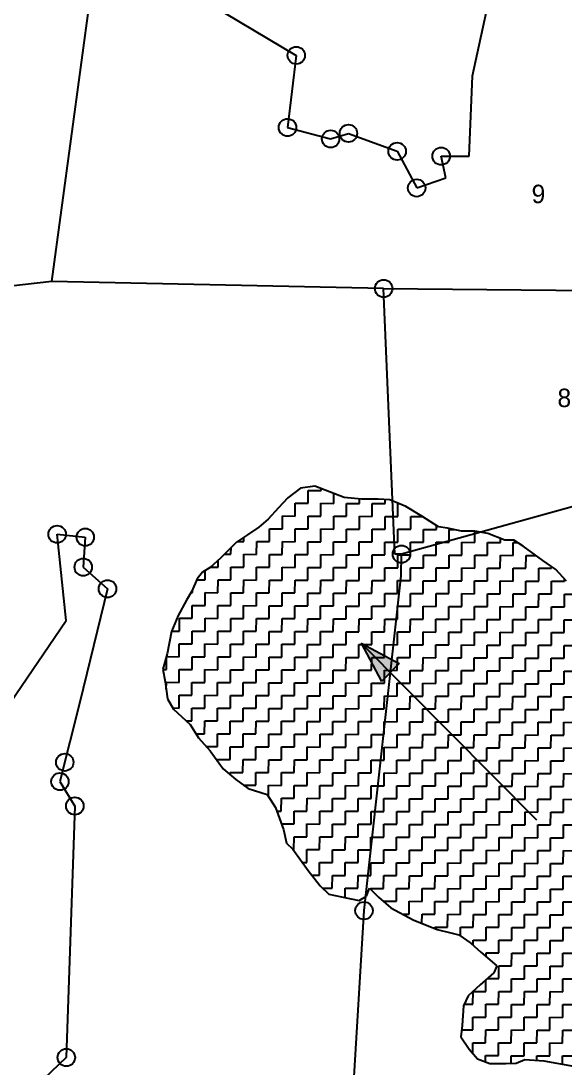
# Model space of a CAD drawing. Header units: metres. Extents: x 274536 to 279488, y 2074615 to 2078106.
# Drawn here: x 278192.6 to 278409, y 2076579.8 to 2076996.2 of the extents above; entities that cross this region are included whole.
import ezdxf

# ---------------------------------------------------------------- set-up
doc = ezdxf.new("R2010")
doc.units = ezdxf.units.M
for name, color, linetype in [('POLY_HATCH', 12, 'Continuous'), ('POLY_PARCEL', 6, 'Continuous'), ('TEXT_PARCEL', 7, 'Continuous')]:
    doc.layers.add(name, color=color, linetype=linetype)
doc.styles.add('TEXT_MAP', font='', dxfattribs={"height": 1.8})
doc.styles.get('TEXT_MAP').set_extended_font_data('Kruti Dev 050')

msp = doc.modelspace()

# ---------------------------------------------------------------- hatches: boundary and pattern name
h = msp.add_hatch(color=256)
h.paths.add_polyline_path([(278339.5, 2076737.11), (278343.07, 2076740.65), (278327.93, 2076748.77)])
h.paths.add_polyline_path([(278327.93, 2076748.77), (278335.93, 2076733.57), (278339.5, 2076737.11)])

# ---------------------------------------------------------------- linework, layer by layer
for points in [[(278327.93, 2076748.77), (278397.65, 2076678.5)], [(278327.93, 2076748.77), (278335.93, 2076733.57)], [(278327.93, 2076748.77), (278343.07, 2076740.65)], [(278343.07, 2076740.65), (278335.93, 2076733.57)]]:
    msp.add_lwpolyline(points)
for centre in [(278302.1, 2076982.48), (278298.64, 2076953.82), (278322.85, 2076951.49), (278315.76, 2076949.28), (278342.21, 2076944.34), (278359.72, 2076942.41), (278349.98, 2076929.78), (278336.84, 2076889.8), (278207.03, 2076792.09), (278218.21, 2076790.92), (278343.93, 2076784.18), (278217.41, 2076779.01), (278227.07, 2076770.4), (278210.07, 2076701.42), (278208.14, 2076693.75), (278214.07, 2076684.04), (278329.04, 2076642.44), (278210.67, 2076584.04)]:
    msp.add_circle(centre, 3.47)
at = {"layer": 'POLY_HATCH'}
for p, q in [((278303.77, 2076810.35), (278298.8, 2076806.6)), ((278309.43, 2076811.27), (278303.77, 2076810.35)), ((278321.21, 2076806.74), (278309.43, 2076811.27)), ((278298.8, 2076806.6), (278295.01, 2076802.6)), ((278328.05, 2076806.01), (278321.21, 2076806.74)), ((278334.65, 2076805.99), (278328.05, 2076806.01)), ((278339.37, 2076805.73), (278334.65, 2076805.99)), ((278345.73, 2076803.11), (278339.37, 2076805.73)), ((278295.01, 2076802.6), (278290.98, 2076798.14)), ((278352.08, 2076799.32), (278345.73, 2076803.11)), ((278290.98, 2076798.14), (278287.2, 2076794.85)), ((278358.67, 2076795.05), (278352.08, 2076799.32)), ((278282.7, 2076791.8), (278278.33, 2076788.96)), ((278287.2, 2076794.85), (278282.7, 2076791.8)), ((278362.21, 2076794.56), (278358.67, 2076795.05)), ((278367.86, 2076793.36), (278362.21, 2076794.56)), ((278373.05, 2076793.34), (278367.86, 2076793.36)), ((278378.24, 2076792.38), (278373.05, 2076793.34)), ((278385.07, 2076789.76), (278378.24, 2076792.38)), ((278278.33, 2076788.96), (278271.93, 2076782.62)), ((278388.61, 2076789.75), (278385.07, 2076789.76)), ((278392.37, 2076787.37), (278388.61, 2076789.75)), ((278400.14, 2076781.69), (278392.37, 2076787.37)), ((278271.93, 2076782.62), (278267.91, 2076778.87)), ((278405.31, 2076778.13), (278400.14, 2076781.69)), ((278264.83, 2076776.99), (278262.7, 2076774.41)), ((278267.91, 2076778.87), (278264.83, 2076776.99)), ((278409.54, 2076773.4), (278405.31, 2076778.13)), ((278262.7, 2076774.41), (278260.56, 2076769.46)), ((278260.56, 2076769.46), (278258.42, 2076765.94)), ((278258.42, 2076765.94), (278255.1, 2076759.82)), ((278255.1, 2076759.82), (278252.48, 2076753.46)), ((278252.48, 2076753.46), (278250.79, 2076744.51)), ((278250.79, 2076744.51), (278249.12, 2076738.39)), ((278249.12, 2076738.39), (278250.04, 2076733.43)), ((278250.04, 2076733.43), (278250.96, 2076726.59)), ((278250.96, 2076726.59), (278253.3, 2076722.58)), ((278253.3, 2076722.58), (278259.88, 2076716.42)), ((278259.88, 2076716.42), (278263.23, 2076711.13)), ((278263.23, 2076711.13), (278267.93, 2076705.92)), ((278267.93, 2076705.92), (278273.09, 2076698.83)), ((278273.09, 2076698.83), (278278.03, 2076694.57)), ((278278.03, 2076694.57), (278282.97, 2076691.01)), ((278282.97, 2076691.01), (278290.51, 2076688.63)), ((278290.51, 2076688.63), (278293.79, 2076683.43)), ((278293.79, 2076683.43), (278297.06, 2076674.69)), ((278297.06, 2076674.69), (278298.22, 2076669.26)), ((278298.22, 2076669.26), (278300.8, 2076666.9)), ((278300.8, 2076666.9), (278306.9, 2076658.39)), ((278306.9, 2076658.39), (278311.6, 2076652.24)), ((278311.6, 2076652.24), (278315.12, 2076648.92)), ((278329.98, 2076648.16), (278331.25, 2076651.36)), ((278331.25, 2076651.36), (278334.77, 2076647.81)), ((278315.12, 2076648.92), (278320.07, 2076647.96)), ((278320.07, 2076647.96), (278327.14, 2076646.52)), ((278327.14, 2076646.52), (278329.98, 2076648.16)), ((278334.77, 2076647.81), (278339.71, 2076643.54)), ((278339.71, 2076643.54), (278348.65, 2076638.79)), ((278348.65, 2076638.79), (278358.08, 2076634.99)), ((278358.08, 2076634.99), (278363.5, 2076633.55)), ((278363.5, 2076633.55), (278366.8, 2076632.83)), ((278366.8, 2076632.83), (278371.5, 2076629.51)), ((278371.5, 2076629.51), (278375.5, 2076625.96)), ((278375.5, 2076625.96), (278381.84, 2076620.51)), ((278380.65, 2076617.69), (278375.21, 2076612.99)), ((278381.84, 2076620.51), (278380.65, 2076617.69)), ((278375.21, 2076612.99), (278370.48, 2076608.53)), ((278370.48, 2076608.53), (278368.57, 2076604.53)), ((278368.57, 2076604.53), (278368.07, 2076596.76)), ((278368.07, 2076596.76), (278367.58, 2076592.28)), ((278367.58, 2076592.28), (278370.87, 2076587.31)), ((278370.87, 2076587.31), (278374.15, 2076583.53)), ((278374.15, 2076583.53), (278379.1, 2076581.62)), ((278379.1, 2076581.62), (278385.47, 2076581.6)), ((278385.47, 2076581.6), (278389.48, 2076581.82)), ((278389.48, 2076581.82), (278393.02, 2076583.22)), ((278393.02, 2076583.22), (278400.57, 2076582.72)), ((278400.57, 2076582.72), (278412.36, 2076580.55))]:
    msp.add_line(p, q, dxfattribs=at)
at = {"layer": 'POLY_HATCH', "linetype": 'Continuous'}
for p, q in [((278306.83, 2076804.41), (278306.85, 2076809.51)), ((278306.85, 2076809.51), (278311.95, 2076809.49)), ((278311.95, 2076809.49), (278311.96, 2076810.3)), ((278317.03, 2076804.37), (278317.05, 2076808.34)), ((278301.71, 2076799.33), (278301.73, 2076804.43)), ((278301.73, 2076804.43), (278306.83, 2076804.41)), ((278311.91, 2076799.29), (278311.93, 2076804.39)), ((278311.93, 2076804.39), (278317.03, 2076804.37)), ((278322.11, 2076799.25), (278322.13, 2076804.35)), ((278322.13, 2076804.35), (278327.23, 2076804.33)), ((278327.23, 2076804.33), (278327.24, 2076806.1)), ((278332.31, 2076799.21), (278332.33, 2076804.31)), ((278332.33, 2076804.31), (278337.44, 2076804.3)), ((278337.44, 2076804.3), (278337.44, 2076805.84)), ((278342.52, 2076799.17), (278342.54, 2076804.28)), ((278342.54, 2076804.28), (278342.91, 2076804.27)), ((278296.59, 2076794.25), (278296.61, 2076799.35)), ((278296.61, 2076799.35), (278301.71, 2076799.33)), ((278306.79, 2076794.21), (278306.81, 2076799.31)), ((278306.81, 2076799.31), (278311.91, 2076799.29)), ((278316.99, 2076794.17), (278317.01, 2076799.27)), ((278317.01, 2076799.27), (278322.11, 2076799.25)), ((278327.19, 2076794.13), (278327.21, 2076799.23)), ((278327.21, 2076799.23), (278332.31, 2076799.21)), ((278337.4, 2076794.09), (278337.42, 2076799.19)), ((278337.42, 2076799.19), (278342.52, 2076799.17)), ((278347.6, 2076794.05), (278347.62, 2076799.16)), ((278347.62, 2076799.16), (278352.36, 2076799.14)), ((278286.37, 2076794.29), (278286.39, 2076794.29)), ((278286.39, 2076794.29), (278286.39, 2076794.31)), ((278291.47, 2076789.17), (278291.49, 2076794.27)), ((278291.49, 2076794.27), (278296.59, 2076794.25)), ((278301.67, 2076789.13), (278301.69, 2076794.23)), ((278301.69, 2076794.23), (278306.79, 2076794.21)), ((278311.87, 2076789.09), (278311.89, 2076794.19)), ((278311.89, 2076794.19), (278316.99, 2076794.17)), ((278322.07, 2076789.05), (278322.09, 2076794.15)), ((278322.09, 2076794.15), (278327.19, 2076794.13)), ((278332.28, 2076789.01), (278332.3, 2076794.11)), ((278332.3, 2076794.11), (278337.4, 2076794.09)), ((278342.48, 2076788.97), (278342.5, 2076794.07)), ((278342.5, 2076794.07), (278347.6, 2076794.05)), ((278352.68, 2076788.93), (278352.7, 2076794.04)), ((278352.7, 2076794.04), (278357.8, 2076794.02)), ((278357.8, 2076794.02), (278357.8, 2076795.61)), ((278362.88, 2076788.9), (278362.9, 2076794)), ((278362.9, 2076794), (278364.92, 2076793.99)), ((278373.08, 2076788.86), (278373.1, 2076793.33)), ((278278.72, 2076789.22), (278281.27, 2076789.21)), ((278281.27, 2076789.21), (278281.28, 2076790.88)), ((278286.35, 2076784.09), (278286.37, 2076789.19)), ((278286.37, 2076789.19), (278291.47, 2076789.17)), ((278296.55, 2076784.05), (278296.57, 2076789.15)), ((278296.57, 2076789.15), (278301.67, 2076789.13)), ((278306.75, 2076784.01), (278306.77, 2076789.11)), ((278306.77, 2076789.11), (278311.87, 2076789.09)), ((278316.95, 2076783.97), (278316.97, 2076789.07)), ((278316.97, 2076789.07), (278322.07, 2076789.05)), ((278327.16, 2076783.93), (278327.17, 2076789.03)), ((278327.17, 2076789.03), (278332.28, 2076789.01)), ((278337.36, 2076783.89), (278337.38, 2076788.99)), ((278337.38, 2076788.99), (278342.48, 2076788.97)), ((278347.56, 2076783.85), (278347.58, 2076788.95)), ((278347.58, 2076788.95), (278352.68, 2076788.93)), ((278357.76, 2076783.81), (278357.78, 2076788.91)), ((278357.78, 2076788.91), (278362.88, 2076788.9)), ((278367.96, 2076783.77), (278367.98, 2076788.88)), ((278367.98, 2076788.88), (278373.08, 2076788.86)), ((278378.16, 2076783.74), (278378.18, 2076788.84)), ((278378.18, 2076788.84), (278383.28, 2076788.82)), ((278383.28, 2076788.82), (278383.29, 2076790.44)), ((278388.36, 2076783.7), (278388.38, 2076788.8)), ((278388.38, 2076788.8), (278390.13, 2076788.79)), ((278273.46, 2076784.14), (278276.15, 2076784.13)), ((278276.15, 2076784.13), (278276.16, 2076786.81)), ((278281.23, 2076779.01), (278281.25, 2076784.11)), ((278281.25, 2076784.11), (278286.35, 2076784.09)), ((278291.43, 2076778.97), (278291.45, 2076784.07)), ((278291.45, 2076784.07), (278296.55, 2076784.05)), ((278301.63, 2076778.93), (278301.65, 2076784.03)), ((278301.65, 2076784.03), (278306.75, 2076784.01)), ((278311.83, 2076778.89), (278311.85, 2076783.99)), ((278311.85, 2076783.99), (278316.95, 2076783.97)), ((278322.04, 2076778.85), (278322.05, 2076783.95)), ((278322.05, 2076783.95), (278327.16, 2076783.93)), ((278332.24, 2076778.81), (278332.26, 2076783.91)), ((278332.26, 2076783.91), (278337.36, 2076783.89)), ((278342.44, 2076778.77), (278342.46, 2076783.87)), ((278342.46, 2076783.87), (278347.56, 2076783.85)), ((278352.64, 2076778.73), (278352.66, 2076783.83)), ((278352.66, 2076783.83), (278357.76, 2076783.81)), ((278362.84, 2076778.69), (278362.86, 2076783.79)), ((278362.86, 2076783.79), (278367.96, 2076783.77)), ((278373.04, 2076778.65), (278373.06, 2076783.76)), ((278373.06, 2076783.76), (278378.16, 2076783.74)), ((278383.24, 2076778.62), (278383.26, 2076783.72)), ((278383.26, 2076783.72), (278388.36, 2076783.7)), ((278393.44, 2076778.58), (278393.46, 2076783.68)), ((278393.46, 2076783.68), (278397.44, 2076783.66)), ((278268.12, 2076779.06), (278271.03, 2076779.05)), ((278271.03, 2076779.05), (278271.04, 2076781.79)), ((278276.11, 2076773.93), (278276.13, 2076779.03)), ((278276.13, 2076779.03), (278281.23, 2076779.01)), ((278286.31, 2076773.89), (278286.33, 2076778.99)), ((278286.33, 2076778.99), (278291.43, 2076778.97)), ((278403.64, 2076778.54), (278403.65, 2076779.27)), ((278265.91, 2076773.97), (278265.92, 2076777.66)), ((278296.51, 2076773.85), (278296.53, 2076778.95)), ((278296.53, 2076778.95), (278301.63, 2076778.93)), ((278306.71, 2076773.81), (278306.73, 2076778.91)), ((278306.73, 2076778.91), (278311.83, 2076778.89)), ((278316.91, 2076773.77), (278316.93, 2076778.87)), ((278316.93, 2076778.87), (278322.04, 2076778.85)), ((278327.12, 2076773.73), (278327.14, 2076778.83)), ((278327.14, 2076778.83), (278332.24, 2076778.81)), ((278337.32, 2076773.69), (278337.34, 2076778.79)), ((278337.34, 2076778.79), (278342.44, 2076778.77)), ((278347.52, 2076773.65), (278347.54, 2076778.75)), ((278347.54, 2076778.75), (278352.64, 2076778.73)), ((278357.72, 2076773.61), (278357.74, 2076778.71)), ((278357.74, 2076778.71), (278362.84, 2076778.69)), ((278367.92, 2076773.57), (278367.94, 2076778.67)), ((278367.94, 2076778.67), (278373.04, 2076778.65)), ((278378.12, 2076773.53), (278378.14, 2076778.64)), ((278378.14, 2076778.64), (278383.24, 2076778.62)), ((278388.32, 2076773.5), (278388.34, 2076778.6)), ((278388.34, 2076778.6), (278393.44, 2076778.58)), ((278398.52, 2076773.46), (278398.54, 2076778.56)), ((278398.54, 2076778.56), (278403.64, 2076778.54)), ((278262.52, 2076773.98), (278265.91, 2076773.97)), ((278270.99, 2076768.85), (278271.01, 2076773.95)), ((278271.01, 2076773.95), (278276.11, 2076773.93)), ((278281.19, 2076768.81), (278281.21, 2076773.91)), ((278281.21, 2076773.91), (278286.31, 2076773.89)), ((278291.39, 2076768.77), (278291.41, 2076773.87)), ((278291.41, 2076773.87), (278296.51, 2076773.85)), ((278301.59, 2076768.73), (278301.61, 2076773.83)), ((278301.61, 2076773.83), (278306.71, 2076773.81)), ((278311.79, 2076768.69), (278311.81, 2076773.79)), ((278311.81, 2076773.79), (278316.91, 2076773.77)), ((278322, 2076768.65), (278322.02, 2076773.75)), ((278322.02, 2076773.75), (278327.12, 2076773.73)), ((278332.2, 2076768.61), (278332.22, 2076773.71)), ((278332.22, 2076773.71), (278337.32, 2076773.69)), ((278342.4, 2076768.57), (278342.42, 2076773.67)), ((278342.42, 2076773.67), (278347.52, 2076773.65)), ((278352.6, 2076768.53), (278352.62, 2076773.63)), ((278352.62, 2076773.63), (278357.72, 2076773.61)), ((278362.8, 2076768.49), (278362.82, 2076773.59)), ((278362.82, 2076773.59), (278367.92, 2076773.57)), ((278373, 2076768.45), (278373.02, 2076773.55)), ((278373.02, 2076773.55), (278378.12, 2076773.53)), ((278383.2, 2076768.41), (278383.22, 2076773.51)), ((278383.22, 2076773.51), (278388.32, 2076773.5)), ((278393.4, 2076768.37), (278393.42, 2076773.48)), ((278393.42, 2076773.48), (278398.52, 2076773.46)), ((278403.6, 2076768.34), (278403.62, 2076773.44)), ((278403.62, 2076773.44), (278408.73, 2076773.42)), ((278408.73, 2076773.42), (278408.73, 2076774.31)), ((278260.21, 2076768.89), (278260.79, 2076768.89)), ((278260.79, 2076768.89), (278260.79, 2076770)), ((278265.87, 2076763.77), (278265.89, 2076768.87)), ((278265.89, 2076768.87), (278270.99, 2076768.85)), ((278276.07, 2076763.73), (278276.09, 2076768.83)), ((278276.09, 2076768.83), (278281.19, 2076768.81)), ((278286.27, 2076763.69), (278286.29, 2076768.79)), ((278286.29, 2076768.79), (278291.39, 2076768.77)), ((278296.47, 2076763.65), (278296.49, 2076768.75)), ((278296.49, 2076768.75), (278301.59, 2076768.73)), ((278306.67, 2076763.61), (278306.69, 2076768.71)), ((278306.69, 2076768.71), (278311.79, 2076768.69)), ((278316.88, 2076763.57), (278316.9, 2076768.67)), ((278316.9, 2076768.67), (278322, 2076768.65)), ((278327.08, 2076763.53), (278327.1, 2076768.63)), ((278327.1, 2076768.63), (278332.2, 2076768.61)), ((278337.28, 2076763.49), (278337.3, 2076768.59)), ((278337.3, 2076768.59), (278342.4, 2076768.57)), ((278347.48, 2076763.45), (278347.5, 2076768.55)), ((278347.5, 2076768.55), (278352.6, 2076768.53)), ((278357.68, 2076763.41), (278357.7, 2076768.51)), ((278357.7, 2076768.51), (278362.8, 2076768.49)), ((278367.88, 2076763.37), (278367.9, 2076768.47)), ((278367.9, 2076768.47), (278373, 2076768.45)), ((278378.08, 2076763.33), (278378.1, 2076768.43)), ((278378.1, 2076768.43), (278383.2, 2076768.41)), ((278388.28, 2076763.29), (278388.3, 2076768.39)), ((278388.3, 2076768.39), (278393.4, 2076768.37)), ((278398.48, 2076763.25), (278398.5, 2076768.36)), ((278398.5, 2076768.36), (278403.6, 2076768.34)), ((278408.69, 2076763.22), (278408.71, 2076768.32)), ((278408.71, 2076768.32), (278413.81, 2076768.3)), ((278260.75, 2076758.69), (278260.77, 2076763.79)), ((278260.77, 2076763.79), (278265.87, 2076763.77)), ((278270.95, 2076758.65), (278270.97, 2076763.75)), ((278270.97, 2076763.75), (278276.07, 2076763.73)), ((278281.15, 2076758.61), (278281.17, 2076763.71)), ((278281.17, 2076763.71), (278286.27, 2076763.69)), ((278291.35, 2076758.57), (278291.37, 2076763.67)), ((278291.37, 2076763.67), (278296.47, 2076763.65)), ((278301.55, 2076758.53), (278301.57, 2076763.63)), ((278301.57, 2076763.63), (278306.67, 2076763.61)), ((278311.76, 2076758.49), (278311.77, 2076763.59)), ((278311.77, 2076763.59), (278316.88, 2076763.57)), ((278321.96, 2076758.45), (278321.98, 2076763.55)), ((278321.98, 2076763.55), (278327.08, 2076763.53)), ((278332.16, 2076758.41), (278332.18, 2076763.51)), ((278332.18, 2076763.51), (278337.28, 2076763.49)), ((278342.36, 2076758.37), (278342.38, 2076763.47)), ((278342.38, 2076763.47), (278347.48, 2076763.45)), ((278352.56, 2076758.33), (278352.58, 2076763.43)), ((278352.58, 2076763.43), (278357.68, 2076763.41)), ((278362.76, 2076758.29), (278362.78, 2076763.39)), ((278362.78, 2076763.39), (278367.88, 2076763.37)), ((278372.96, 2076758.25), (278372.98, 2076763.35)), ((278372.98, 2076763.35), (278378.08, 2076763.33)), ((278383.16, 2076758.21), (278383.18, 2076763.31)), ((278383.18, 2076763.31), (278388.28, 2076763.29)), ((278393.36, 2076758.17), (278393.38, 2076763.27)), ((278393.38, 2076763.27), (278398.48, 2076763.25)), ((278403.57, 2076758.13), (278403.59, 2076763.24)), ((278403.59, 2076763.24), (278408.69, 2076763.22)), ((278255.63, 2076753.6), (278255.65, 2076758.7)), ((278255.65, 2076758.7), (278260.75, 2076758.69)), ((278265.83, 2076753.56), (278265.85, 2076758.67)), ((278265.85, 2076758.67), (278270.95, 2076758.65)), ((278276.03, 2076753.53), (278276.05, 2076758.63)), ((278276.05, 2076758.63), (278281.15, 2076758.61)), ((278286.23, 2076753.49), (278286.25, 2076758.59)), ((278286.25, 2076758.59), (278291.35, 2076758.57)), ((278296.43, 2076753.45), (278296.45, 2076758.55)), ((278296.45, 2076758.55), (278301.55, 2076758.53)), ((278306.64, 2076753.41), (278306.65, 2076758.51)), ((278306.65, 2076758.51), (278311.76, 2076758.49)), ((278316.84, 2076753.37), (278316.86, 2076758.47)), ((278316.86, 2076758.47), (278321.96, 2076758.45)), ((278327.04, 2076753.33), (278327.06, 2076758.43)), ((278327.06, 2076758.43), (278332.16, 2076758.41)), ((278337.24, 2076753.29), (278337.26, 2076758.39)), ((278337.26, 2076758.39), (278342.36, 2076758.37)), ((278347.44, 2076753.25), (278347.46, 2076758.35)), ((278347.46, 2076758.35), (278352.56, 2076758.33)), ((278357.64, 2076753.21), (278357.66, 2076758.31)), ((278357.66, 2076758.31), (278362.76, 2076758.29)), ((278367.84, 2076753.17), (278367.86, 2076758.27)), ((278367.86, 2076758.27), (278372.96, 2076758.25)), ((278378.04, 2076753.13), (278378.06, 2076758.23)), ((278378.06, 2076758.23), (278383.16, 2076758.21)), ((278388.24, 2076753.09), (278388.26, 2076758.19)), ((278388.26, 2076758.19), (278393.36, 2076758.17)), ((278398.45, 2076753.05), (278398.46, 2076758.15)), ((278398.46, 2076758.15), (278403.57, 2076758.13)), ((278408.65, 2076753.01), (278408.67, 2076758.11)), ((278408.67, 2076758.11), (278413.77, 2076758.1)), ((278252.54, 2076753.62), (278255.63, 2076753.6)), ((278260.71, 2076748.48), (278260.73, 2076753.58)), ((278260.73, 2076753.58), (278265.83, 2076753.56)), ((278270.91, 2076748.44), (278270.93, 2076753.55)), ((278270.93, 2076753.55), (278276.03, 2076753.53)), ((278281.11, 2076748.41), (278281.13, 2076753.51)), ((278281.13, 2076753.51), (278286.23, 2076753.49)), ((278291.31, 2076748.37), (278291.33, 2076753.47)), ((278291.33, 2076753.47), (278296.43, 2076753.45)), ((278301.51, 2076748.33), (278301.53, 2076753.43)), ((278301.53, 2076753.43), (278306.64, 2076753.41)), ((278311.72, 2076748.29), (278311.74, 2076753.39)), ((278311.74, 2076753.39), (278316.84, 2076753.37)), ((278321.92, 2076748.25), (278321.94, 2076753.35)), ((278321.94, 2076753.35), (278327.04, 2076753.33)), ((278332.12, 2076748.21), (278332.14, 2076753.31)), ((278332.14, 2076753.31), (278337.24, 2076753.29)), ((278342.32, 2076748.17), (278342.34, 2076753.27)), ((278342.34, 2076753.27), (278347.44, 2076753.25)), ((278352.52, 2076748.13), (278352.54, 2076753.23)), ((278352.54, 2076753.23), (278357.64, 2076753.21)), ((278362.72, 2076748.09), (278362.74, 2076753.19)), ((278362.74, 2076753.19), (278367.84, 2076753.17)), ((278372.92, 2076748.05), (278372.94, 2076753.15)), ((278372.94, 2076753.15), (278378.04, 2076753.13)), ((278383.12, 2076748.01), (278383.14, 2076753.11)), ((278383.14, 2076753.11), (278388.24, 2076753.09)), ((278393.33, 2076747.97), (278393.34, 2076753.07)), ((278393.34, 2076753.07), (278398.45, 2076753.05)), ((278403.53, 2076747.93), (278403.55, 2076753.03)), ((278403.55, 2076753.03), (278408.65, 2076753.01)), ((278255.59, 2076743.4), (278255.61, 2076748.5)), ((278255.61, 2076748.5), (278260.71, 2076748.48)), ((278265.79, 2076743.36), (278265.81, 2076748.46)), ((278265.81, 2076748.46), (278270.91, 2076748.44)), ((278275.99, 2076743.32), (278276.01, 2076748.42)), ((278276.01, 2076748.42), (278281.11, 2076748.41)), ((278286.19, 2076743.28), (278286.21, 2076748.39)), ((278286.21, 2076748.39), (278291.31, 2076748.37)), ((278296.39, 2076743.25), (278296.41, 2076748.35)), ((278296.41, 2076748.35), (278301.51, 2076748.33)), ((278306.6, 2076743.21), (278306.62, 2076748.31)), ((278306.62, 2076748.31), (278311.72, 2076748.29)), ((278316.8, 2076743.17), (278316.82, 2076748.27)), ((278316.82, 2076748.27), (278321.92, 2076748.25)), ((278327, 2076743.13), (278327.02, 2076748.23)), ((278327.02, 2076748.23), (278332.12, 2076748.21)), ((278337.2, 2076743.09), (278337.22, 2076748.19)), ((278337.22, 2076748.19), (278342.32, 2076748.17)), ((278347.4, 2076743.05), (278347.42, 2076748.15)), ((278347.42, 2076748.15), (278352.52, 2076748.13)), ((278357.6, 2076743.01), (278357.62, 2076748.11)), ((278357.62, 2076748.11), (278362.72, 2076748.09)), ((278367.8, 2076742.97), (278367.82, 2076748.07)), ((278367.82, 2076748.07), (278372.92, 2076748.05)), ((278378, 2076742.93), (278378.02, 2076748.03)), ((278378.02, 2076748.03), (278383.12, 2076748.01)), ((278388.2, 2076742.89), (278388.22, 2076747.99)), ((278388.22, 2076747.99), (278393.33, 2076747.97)), ((278398.41, 2076742.85), (278398.43, 2076747.95)), ((278398.43, 2076747.95), (278403.53, 2076747.93)), ((278408.61, 2076742.81), (278408.63, 2076747.91)), ((278408.63, 2076747.91), (278413.73, 2076747.89)), ((278250.47, 2076738.32), (278250.49, 2076743.41)), ((278250.49, 2076743.42), (278255.59, 2076743.4)), ((278260.67, 2076738.28), (278260.69, 2076743.38)), ((278260.69, 2076743.38), (278265.79, 2076743.36)), ((278270.87, 2076738.24), (278270.89, 2076743.34)), ((278270.89, 2076743.34), (278275.99, 2076743.32)), ((278281.07, 2076738.2), (278281.09, 2076743.3)), ((278281.09, 2076743.3), (278286.19, 2076743.28)), ((278291.27, 2076738.16), (278291.29, 2076743.27)), ((278291.29, 2076743.27), (278296.39, 2076743.25)), ((278301.48, 2076738.13), (278301.5, 2076743.23)), ((278301.5, 2076743.23), (278306.6, 2076743.21)), ((278311.68, 2076738.09), (278311.7, 2076743.19)), ((278311.7, 2076743.19), (278316.8, 2076743.17)), ((278321.88, 2076738.05), (278321.9, 2076743.15)), ((278321.9, 2076743.15), (278327, 2076743.13)), ((278332.08, 2076738.01), (278332.1, 2076743.11)), ((278332.1, 2076743.11), (278337.2, 2076743.09)), ((278342.28, 2076737.97), (278342.3, 2076743.07)), ((278342.3, 2076743.07), (278347.4, 2076743.05)), ((278352.48, 2076737.93), (278352.5, 2076743.03)), ((278352.5, 2076743.03), (278357.6, 2076743.01)), ((278362.68, 2076737.89), (278362.7, 2076742.99)), ((278362.7, 2076742.99), (278367.8, 2076742.97)), ((278372.88, 2076737.85), (278372.9, 2076742.95)), ((278372.9, 2076742.95), (278378, 2076742.93)), ((278383.08, 2076737.81), (278383.1, 2076742.91)), ((278383.1, 2076742.91), (278388.2, 2076742.89)), ((278393.29, 2076737.77), (278393.31, 2076742.87)), ((278393.31, 2076742.87), (278398.41, 2076742.85)), ((278403.49, 2076737.73), (278403.51, 2076742.83)), ((278403.51, 2076742.83), (278408.61, 2076742.81)), ((278249.13, 2076738.33), (278250.47, 2076738.32)), ((278255.55, 2076733.2), (278255.57, 2076738.3)), ((278255.57, 2076738.3), (278260.67, 2076738.28)), ((278265.75, 2076733.16), (278265.77, 2076738.26)), ((278265.77, 2076738.26), (278270.87, 2076738.24)), ((278275.95, 2076733.12), (278275.97, 2076738.22)), ((278275.97, 2076738.22), (278281.07, 2076738.2)), ((278286.15, 2076733.08), (278286.17, 2076738.18)), ((278286.17, 2076738.18), (278291.27, 2076738.16)), ((278296.36, 2076733.04), (278296.37, 2076738.15)), ((278296.37, 2076738.15), (278301.48, 2076738.13)), ((278306.56, 2076733.01), (278306.58, 2076738.11)), ((278306.58, 2076738.11), (278311.68, 2076738.09)), ((278316.76, 2076732.97), (278316.78, 2076738.07)), ((278316.78, 2076738.07), (278321.88, 2076738.05)), ((278326.96, 2076732.93), (278326.98, 2076738.03)), ((278326.98, 2076738.03), (278332.08, 2076738.01)), ((278337.16, 2076732.89), (278337.18, 2076737.99)), ((278337.18, 2076737.99), (278342.28, 2076737.97)), ((278347.36, 2076732.85), (278347.38, 2076737.95)), ((278347.38, 2076737.95), (278352.48, 2076737.93)), ((278357.56, 2076732.81), (278357.58, 2076737.91)), ((278357.58, 2076737.91), (278362.68, 2076737.89)), ((278367.76, 2076732.77), (278367.78, 2076737.87)), ((278367.78, 2076737.87), (278372.88, 2076737.85)), ((278377.96, 2076732.73), (278377.98, 2076737.83)), ((278377.98, 2076737.83), (278383.08, 2076737.81)), ((278388.17, 2076732.69), (278388.19, 2076737.79)), ((278388.19, 2076737.79), (278393.29, 2076737.77)), ((278398.37, 2076732.65), (278398.39, 2076737.75)), ((278398.39, 2076737.75), (278403.49, 2076737.73)), ((278408.57, 2076732.61), (278408.59, 2076737.71)), ((278408.59, 2076737.71), (278413.69, 2076737.69)), ((278250.44, 2076730.46), (278250.45, 2076733.22)), ((278250.45, 2076733.22), (278255.55, 2076733.2)), ((278260.63, 2076728.08), (278260.65, 2076733.18)), ((278260.65, 2076733.18), (278265.75, 2076733.16)), ((278270.83, 2076728.04), (278270.85, 2076733.14)), ((278270.85, 2076733.14), (278275.95, 2076733.12)), ((278281.03, 2076728), (278281.05, 2076733.1)), ((278281.05, 2076733.1), (278286.15, 2076733.08)), ((278291.24, 2076727.96), (278291.25, 2076733.06)), ((278291.25, 2076733.06), (278296.36, 2076733.04)), ((278301.44, 2076727.92), (278301.46, 2076733.02)), ((278301.46, 2076733.02), (278306.56, 2076733.01)), ((278311.64, 2076727.88), (278311.66, 2076732.99)), ((278311.66, 2076732.99), (278316.76, 2076732.97)), ((278321.84, 2076727.85), (278321.86, 2076732.95)), ((278321.86, 2076732.95), (278326.96, 2076732.93)), ((278332.04, 2076727.81), (278332.06, 2076732.91)), ((278332.06, 2076732.91), (278337.16, 2076732.89)), ((278342.24, 2076727.77), (278342.26, 2076732.87)), ((278342.26, 2076732.87), (278347.36, 2076732.85)), ((278352.44, 2076727.73), (278352.46, 2076732.83)), ((278352.46, 2076732.83), (278357.56, 2076732.81)), ((278362.64, 2076727.69), (278362.66, 2076732.79)), ((278362.66, 2076732.79), (278367.76, 2076732.77)), ((278372.84, 2076727.65), (278372.86, 2076732.75)), ((278372.86, 2076732.75), (278377.96, 2076732.73)), ((278383.05, 2076727.61), (278383.06, 2076732.71)), ((278383.06, 2076732.71), (278388.17, 2076732.69)), ((278393.25, 2076727.57), (278393.27, 2076732.67)), ((278393.27, 2076732.67), (278398.37, 2076732.65)), ((278403.45, 2076727.53), (278403.47, 2076732.63)), ((278403.47, 2076732.63), (278408.57, 2076732.61)), ((278255.51, 2076723), (278255.53, 2076728.1)), ((278255.53, 2076728.1), (278260.63, 2076728.08)), ((278265.71, 2076722.96), (278265.73, 2076728.06)), ((278265.73, 2076728.06), (278270.83, 2076728.04)), ((278275.91, 2076722.92), (278275.93, 2076728.02)), ((278275.93, 2076728.02), (278281.03, 2076728)), ((278286.11, 2076722.88), (278286.13, 2076727.98)), ((278286.13, 2076727.98), (278291.24, 2076727.96)), ((278296.32, 2076722.84), (278296.34, 2076727.94)), ((278296.34, 2076727.94), (278301.44, 2076727.92)), ((278306.52, 2076722.8), (278306.54, 2076727.9)), ((278306.54, 2076727.9), (278311.64, 2076727.88)), ((278316.72, 2076722.76), (278316.74, 2076727.87)), ((278316.74, 2076727.87), (278321.84, 2076727.85)), ((278326.92, 2076722.73), (278326.94, 2076727.83)), ((278326.94, 2076727.83), (278332.04, 2076727.81)), ((278337.12, 2076722.69), (278337.14, 2076727.79)), ((278337.14, 2076727.79), (278342.24, 2076727.77)), ((278347.32, 2076722.65), (278347.34, 2076727.75)), ((278347.34, 2076727.75), (278352.44, 2076727.73)), ((278357.52, 2076722.61), (278357.54, 2076727.71)), ((278357.54, 2076727.71), (278362.64, 2076727.69)), ((278367.72, 2076722.57), (278367.74, 2076727.67)), ((278367.74, 2076727.67), (278372.84, 2076727.65)), ((278377.93, 2076722.53), (278377.94, 2076727.63)), ((278377.94, 2076727.63), (278383.05, 2076727.61)), ((278388.13, 2076722.49), (278388.15, 2076727.59)), ((278388.15, 2076727.59), (278393.25, 2076727.57)), ((278398.33, 2076722.45), (278398.35, 2076727.55)), ((278398.35, 2076727.55), (278403.45, 2076727.53)), ((278408.53, 2076722.41), (278408.55, 2076727.51)), ((278408.55, 2076727.51), (278413.65, 2076727.49)), ((278253.05, 2076723.01), (278255.51, 2076723)), ((278260.59, 2076717.88), (278260.61, 2076722.98)), ((278260.61, 2076722.98), (278265.71, 2076722.96)), ((278270.79, 2076717.84), (278270.81, 2076722.94)), ((278270.81, 2076722.94), (278275.91, 2076722.92)), ((278280.99, 2076717.8), (278281.01, 2076722.9)), ((278281.01, 2076722.9), (278286.11, 2076722.88)), ((278291.2, 2076717.76), (278291.22, 2076722.86)), ((278291.22, 2076722.86), (278296.32, 2076722.84)), ((278301.4, 2076717.72), (278301.42, 2076722.82)), ((278301.42, 2076722.82), (278306.52, 2076722.8)), ((278311.6, 2076717.68), (278311.62, 2076722.78)), ((278311.62, 2076722.78), (278316.72, 2076722.76)), ((278321.8, 2076717.64), (278321.82, 2076722.75)), ((278321.82, 2076722.75), (278326.92, 2076722.73)), ((278332, 2076717.61), (278332.02, 2076722.71)), ((278332.02, 2076722.71), (278337.12, 2076722.69)), ((278342.2, 2076717.57), (278342.22, 2076722.67)), ((278342.22, 2076722.67), (278347.32, 2076722.65)), ((278352.4, 2076717.53), (278352.42, 2076722.63)), ((278352.42, 2076722.63), (278357.52, 2076722.61)), ((278362.6, 2076717.49), (278362.62, 2076722.59)), ((278362.62, 2076722.59), (278367.72, 2076722.57)), ((278372.8, 2076717.45), (278372.82, 2076722.55)), ((278372.82, 2076722.55), (278377.93, 2076722.53)), ((278383.01, 2076717.41), (278383.03, 2076722.51)), ((278383.03, 2076722.51), (278388.13, 2076722.49)), ((278393.21, 2076717.37), (278393.23, 2076722.47)), ((278393.23, 2076722.47), (278398.33, 2076722.45)), ((278403.41, 2076717.33), (278403.43, 2076722.43)), ((278403.43, 2076722.43), (278408.53, 2076722.41)), ((278258.31, 2076717.89), (278260.59, 2076717.88)), ((278265.67, 2076712.76), (278265.69, 2076717.86)), ((278265.69, 2076717.86), (278270.79, 2076717.84)), ((278275.87, 2076712.72), (278275.89, 2076717.82)), ((278275.89, 2076717.82), (278280.99, 2076717.8)), ((278286.08, 2076712.68), (278286.1, 2076717.78)), ((278286.1, 2076717.78), (278291.2, 2076717.76)), ((278296.28, 2076712.64), (278296.3, 2076717.74)), ((278296.3, 2076717.74), (278301.4, 2076717.72)), ((278306.48, 2076712.6), (278306.5, 2076717.7)), ((278306.5, 2076717.7), (278311.6, 2076717.68)), ((278316.68, 2076712.56), (278316.7, 2076717.66)), ((278316.7, 2076717.66), (278321.8, 2076717.64)), ((278326.88, 2076712.52), (278326.9, 2076717.62)), ((278326.9, 2076717.62), (278332, 2076717.61)), ((278337.08, 2076712.48), (278337.1, 2076717.59)), ((278337.1, 2076717.59), (278342.2, 2076717.57)), ((278347.28, 2076712.45), (278347.3, 2076717.55)), ((278347.3, 2076717.55), (278352.4, 2076717.53)), ((278357.48, 2076712.41), (278357.5, 2076717.51)), ((278357.5, 2076717.51), (278362.6, 2076717.49)), ((278367.68, 2076712.37), (278367.7, 2076717.47)), ((278367.7, 2076717.47), (278372.8, 2076717.45)), ((278377.89, 2076712.33), (278377.91, 2076717.43)), ((278377.91, 2076717.43), (278383.01, 2076717.41)), ((278388.09, 2076712.29), (278388.11, 2076717.39)), ((278388.11, 2076717.39), (278393.21, 2076717.37)), ((278398.29, 2076712.25), (278398.31, 2076717.35)), ((278398.31, 2076717.35), (278403.41, 2076717.33)), ((278408.49, 2076712.21), (278408.51, 2076717.31)), ((278408.51, 2076717.31), (278413.61, 2076717.29)), ((278262.19, 2076712.77), (278265.67, 2076712.76)), ((278270.75, 2076707.64), (278270.77, 2076712.74)), ((278270.77, 2076712.74), (278275.87, 2076712.72)), ((278280.96, 2076707.6), (278280.97, 2076712.7)), ((278280.97, 2076712.7), (278286.08, 2076712.68)), ((278291.16, 2076707.56), (278291.18, 2076712.66)), ((278291.18, 2076712.66), (278296.28, 2076712.64)), ((278301.36, 2076707.52), (278301.38, 2076712.62)), ((278301.38, 2076712.62), (278306.48, 2076712.6)), ((278311.56, 2076707.48), (278311.58, 2076712.58)), ((278311.58, 2076712.58), (278316.68, 2076712.56)), ((278321.76, 2076707.44), (278321.78, 2076712.54)), ((278321.78, 2076712.54), (278326.88, 2076712.52)), ((278331.96, 2076707.4), (278331.98, 2076712.5)), ((278331.98, 2076712.5), (278337.08, 2076712.48)), ((278342.16, 2076707.36), (278342.18, 2076712.47)), ((278342.18, 2076712.47), (278347.28, 2076712.45)), ((278352.36, 2076707.33), (278352.38, 2076712.43)), ((278352.38, 2076712.43), (278357.48, 2076712.41)), ((278362.56, 2076707.29), (278362.58, 2076712.39)), ((278362.58, 2076712.39), (278367.68, 2076712.37)), ((278372.77, 2076707.25), (278372.79, 2076712.35)), ((278372.79, 2076712.35), (278377.89, 2076712.33)), ((278382.97, 2076707.21), (278382.99, 2076712.31)), ((278382.99, 2076712.31), (278388.09, 2076712.29)), ((278393.17, 2076707.17), (278393.19, 2076712.27)), ((278393.19, 2076712.27), (278398.29, 2076712.25)), ((278403.37, 2076707.13), (278403.39, 2076712.23)), ((278403.39, 2076712.23), (278408.49, 2076712.21)), ((278266.36, 2076707.66), (278270.75, 2076707.64)), ((278275.84, 2076702.52), (278275.85, 2076707.62)), ((278275.85, 2076707.62), (278280.96, 2076707.6)), ((278286.04, 2076702.48), (278286.06, 2076707.58)), ((278286.06, 2076707.58), (278291.16, 2076707.56)), ((278296.24, 2076702.44), (278296.26, 2076707.54)), ((278296.26, 2076707.54), (278301.36, 2076707.52)), ((278306.44, 2076702.4), (278306.46, 2076707.5)), ((278306.46, 2076707.5), (278311.56, 2076707.48)), ((278316.64, 2076702.36), (278316.66, 2076707.46)), ((278316.66, 2076707.46), (278321.76, 2076707.44)), ((278326.84, 2076702.32), (278326.86, 2076707.42)), ((278326.86, 2076707.42), (278331.96, 2076707.4)), ((278337.04, 2076702.28), (278337.06, 2076707.38)), ((278337.06, 2076707.38), (278342.16, 2076707.36)), ((278347.24, 2076702.24), (278347.26, 2076707.35)), ((278347.26, 2076707.35), (278352.36, 2076707.33)), ((278357.44, 2076702.21), (278357.46, 2076707.31)), ((278357.46, 2076707.31), (278362.56, 2076707.29)), ((278367.65, 2076702.17), (278367.66, 2076707.27)), ((278367.66, 2076707.27), (278372.77, 2076707.25)), ((278377.85, 2076702.13), (278377.87, 2076707.23)), ((278377.87, 2076707.23), (278382.97, 2076707.21)), ((278388.05, 2076702.09), (278388.07, 2076707.19)), ((278388.07, 2076707.19), (278393.17, 2076707.17)), ((278398.25, 2076702.05), (278398.27, 2076707.15)), ((278398.27, 2076707.15), (278403.37, 2076707.13)), ((278408.45, 2076702.01), (278408.47, 2076707.11)), ((278408.47, 2076707.11), (278413.57, 2076707.09)), ((278270.73, 2076702.54), (278275.84, 2076702.52)), ((278270.73, 2076702.07), (278270.73, 2076702.54)), ((278280.92, 2076697.4), (278280.94, 2076702.5)), ((278280.94, 2076702.5), (278286.04, 2076702.48)), ((278291.12, 2076697.36), (278291.14, 2076702.46)), ((278291.14, 2076702.46), (278296.24, 2076702.44)), ((278301.32, 2076697.32), (278301.34, 2076702.42)), ((278301.34, 2076702.42), (278306.44, 2076702.4)), ((278311.52, 2076697.28), (278311.54, 2076702.38)), ((278311.54, 2076702.38), (278316.64, 2076702.36)), ((278321.72, 2076697.24), (278321.74, 2076702.34)), ((278321.74, 2076702.34), (278326.84, 2076702.32)), ((278331.92, 2076697.2), (278331.94, 2076702.3)), ((278331.94, 2076702.3), (278337.04, 2076702.28)), ((278342.12, 2076697.16), (278342.14, 2076702.26)), ((278342.14, 2076702.26), (278347.24, 2076702.24)), ((278352.32, 2076697.12), (278352.34, 2076702.22)), ((278352.34, 2076702.22), (278357.44, 2076702.21)), ((278362.53, 2076697.08), (278362.54, 2076702.19)), ((278362.54, 2076702.19), (278367.65, 2076702.17)), ((278372.73, 2076697.05), (278372.75, 2076702.15)), ((278372.75, 2076702.15), (278377.85, 2076702.13)), ((278382.93, 2076697.01), (278382.95, 2076702.11)), ((278382.95, 2076702.11), (278388.05, 2076702.09)), ((278393.13, 2076696.97), (278393.15, 2076702.07)), ((278393.15, 2076702.07), (278398.25, 2076702.05)), ((278403.33, 2076696.93), (278403.35, 2076702.03)), ((278403.35, 2076702.03), (278408.45, 2076702.01)), ((278275.81, 2076696.48), (278275.82, 2076697.42)), ((278275.82, 2076697.42), (278280.92, 2076697.4)), ((278286, 2076692.28), (278286.02, 2076697.38)), ((278286.02, 2076697.38), (278291.12, 2076697.36)), ((278296.2, 2076692.24), (278296.22, 2076697.34)), ((278296.22, 2076697.34), (278301.32, 2076697.32)), ((278306.4, 2076692.2), (278306.42, 2076697.3)), ((278306.42, 2076697.3), (278311.52, 2076697.28)), ((278316.6, 2076692.16), (278316.62, 2076697.26)), ((278316.62, 2076697.26), (278321.72, 2076697.24)), ((278326.8, 2076692.12), (278326.82, 2076697.22)), ((278326.82, 2076697.22), (278331.92, 2076697.2)), ((278337, 2076692.08), (278337.02, 2076697.18)), ((278337.02, 2076697.18), (278342.12, 2076697.16)), ((278347.2, 2076692.04), (278347.22, 2076697.14)), ((278347.22, 2076697.14), (278352.32, 2076697.12)), ((278357.4, 2076692), (278357.42, 2076697.1)), ((278357.42, 2076697.1), (278362.53, 2076697.08)), ((278367.61, 2076691.96), (278367.63, 2076697.07)), ((278367.63, 2076697.07), (278372.73, 2076697.05)), ((278377.81, 2076691.93), (278377.83, 2076697.03)), ((278377.83, 2076697.03), (278382.93, 2076697.01)), ((278388.01, 2076691.89), (278388.03, 2076696.99)), ((278388.03, 2076696.99), (278393.13, 2076696.97)), ((278398.21, 2076691.85), (278398.23, 2076696.95)), ((278398.23, 2076696.95), (278403.33, 2076696.93)), ((278408.41, 2076691.81), (278408.43, 2076696.91)), ((278408.43, 2076696.91), (278413.53, 2076696.89)), ((278281.18, 2076692.3), (278286, 2076692.28)), ((278291.08, 2076687.72), (278291.1, 2076692.26)), ((278291.1, 2076692.26), (278296.2, 2076692.24)), ((278301.28, 2076687.12), (278301.3, 2076692.22)), ((278301.3, 2076692.22), (278306.4, 2076692.2)), ((278311.48, 2076687.08), (278311.5, 2076692.18)), ((278311.5, 2076692.18), (278316.6, 2076692.16)), ((278321.68, 2076687.04), (278321.7, 2076692.14)), ((278321.7, 2076692.14), (278326.8, 2076692.12)), ((278331.88, 2076687), (278331.9, 2076692.1)), ((278331.9, 2076692.1), (278337, 2076692.08)), ((278342.08, 2076686.96), (278342.1, 2076692.06)), ((278342.1, 2076692.06), (278347.2, 2076692.04)), ((278352.28, 2076686.92), (278352.3, 2076692.02)), ((278352.3, 2076692.02), (278357.4, 2076692)), ((278362.49, 2076686.88), (278362.51, 2076691.98)), ((278362.51, 2076691.98), (278367.61, 2076691.96)), ((278372.69, 2076686.84), (278372.71, 2076691.95)), ((278372.71, 2076691.95), (278377.81, 2076691.93)), ((278382.89, 2076686.81), (278382.91, 2076691.91)), ((278382.91, 2076691.91), (278388.01, 2076691.89)), ((278393.09, 2076686.77), (278393.11, 2076691.87)), ((278393.11, 2076691.87), (278398.21, 2076691.85)), ((278403.29, 2076686.73), (278403.31, 2076691.83)), ((278403.31, 2076691.83), (278408.41, 2076691.81)), ((278296.16, 2076682.04), (278296.18, 2076687.14)), ((278296.18, 2076687.14), (278301.28, 2076687.12)), ((278306.36, 2076682), (278306.38, 2076687.1)), ((278306.38, 2076687.1), (278311.48, 2076687.08)), ((278316.56, 2076681.96), (278316.58, 2076687.06)), ((278316.58, 2076687.06), (278321.68, 2076687.04)), ((278326.76, 2076681.92), (278326.78, 2076687.02)), ((278326.78, 2076687.02), (278331.88, 2076687)), ((278336.96, 2076681.88), (278336.98, 2076686.98)), ((278336.98, 2076686.98), (278342.08, 2076686.96)), ((278347.16, 2076681.84), (278347.18, 2076686.94)), ((278347.18, 2076686.94), (278352.28, 2076686.92)), ((278357.37, 2076681.8), (278357.39, 2076686.9)), ((278357.39, 2076686.9), (278362.49, 2076686.88)), ((278367.57, 2076681.76), (278367.59, 2076686.86)), ((278367.59, 2076686.86), (278372.69, 2076686.84)), ((278377.77, 2076681.72), (278377.79, 2076686.82)), ((278377.79, 2076686.82), (278382.89, 2076686.81)), ((278387.97, 2076681.68), (278387.99, 2076686.79)), ((278387.99, 2076686.79), (278393.09, 2076686.77)), ((278398.17, 2076681.65), (278398.19, 2076686.75)), ((278398.19, 2076686.75), (278403.29, 2076686.73)), ((278408.37, 2076681.61), (278408.39, 2076686.71)), ((278408.39, 2076686.71), (278413.49, 2076686.69)), ((278294.31, 2076682.05), (278296.16, 2076682.04)), ((278301.24, 2076676.92), (278301.26, 2076682.02)), ((278301.26, 2076682.02), (278306.36, 2076682)), ((278311.44, 2076676.88), (278311.46, 2076681.98)), ((278311.46, 2076681.98), (278316.56, 2076681.96)), ((278321.64, 2076676.84), (278321.66, 2076681.94)), ((278321.66, 2076681.94), (278326.76, 2076681.92)), ((278331.84, 2076676.8), (278331.86, 2076681.9)), ((278331.86, 2076681.9), (278336.96, 2076681.88)), ((278342.04, 2076676.76), (278342.06, 2076681.86)), ((278342.06, 2076681.86), (278347.16, 2076681.84)), ((278352.25, 2076676.72), (278352.26, 2076681.82)), ((278352.26, 2076681.82), (278357.37, 2076681.8)), ((278362.45, 2076676.68), (278362.47, 2076681.78)), ((278362.47, 2076681.78), (278367.57, 2076681.76)), ((278372.65, 2076676.64), (278372.67, 2076681.74)), ((278372.67, 2076681.74), (278377.77, 2076681.72)), ((278382.85, 2076676.6), (278382.87, 2076681.7)), ((278382.87, 2076681.7), (278387.97, 2076681.68)), ((278393.05, 2076676.56), (278393.07, 2076681.67)), ((278393.07, 2076681.67), (278398.17, 2076681.65)), ((278403.25, 2076676.53), (278403.27, 2076681.63)), ((278403.27, 2076681.63), (278408.37, 2076681.61)), ((278296.22, 2076676.94), (278301.24, 2076676.92)), ((278306.32, 2076671.8), (278306.34, 2076676.9)), ((278306.34, 2076676.9), (278311.44, 2076676.88)), ((278316.52, 2076671.76), (278316.54, 2076676.86)), ((278316.54, 2076676.86), (278321.64, 2076676.84)), ((278326.72, 2076671.72), (278326.74, 2076676.82)), ((278326.74, 2076676.82), (278331.84, 2076676.8)), ((278336.92, 2076671.68), (278336.94, 2076676.78)), ((278336.94, 2076676.78), (278342.04, 2076676.76)), ((278347.13, 2076671.64), (278347.14, 2076676.74)), ((278347.14, 2076676.74), (278352.25, 2076676.72)), ((278357.33, 2076671.6), (278357.35, 2076676.7)), ((278357.35, 2076676.7), (278362.45, 2076676.68)), ((278367.53, 2076671.56), (278367.55, 2076676.66)), ((278367.55, 2076676.66), (278372.65, 2076676.64)), ((278377.73, 2076671.52), (278377.75, 2076676.62)), ((278377.75, 2076676.62), (278382.85, 2076676.6)), ((278387.93, 2076671.48), (278387.95, 2076676.58)), ((278387.95, 2076676.58), (278393.05, 2076676.56)), ((278398.13, 2076671.44), (278398.15, 2076676.55)), ((278398.15, 2076676.55), (278403.25, 2076676.53)), ((278408.33, 2076671.41), (278408.35, 2076676.51)), ((278408.35, 2076676.51), (278413.45, 2076676.49)), ((278301.2, 2076666.72), (278301.22, 2076671.82)), ((278301.22, 2076671.82), (278306.32, 2076671.8)), ((278311.4, 2076666.68), (278311.42, 2076671.78)), ((278311.42, 2076671.78), (278316.52, 2076671.76)), ((278321.6, 2076666.64), (278321.62, 2076671.74)), ((278321.62, 2076671.74), (278326.72, 2076671.72)), ((278331.8, 2076666.6), (278331.82, 2076671.7)), ((278331.82, 2076671.7), (278336.92, 2076671.68)), ((278342, 2076666.56), (278342.02, 2076671.66)), ((278342.02, 2076671.66), (278347.13, 2076671.64)), ((278352.21, 2076666.52), (278352.23, 2076671.62)), ((278352.23, 2076671.62), (278357.33, 2076671.6)), ((278362.41, 2076666.48), (278362.43, 2076671.58)), ((278362.43, 2076671.58), (278367.53, 2076671.56)), ((278372.61, 2076666.44), (278372.63, 2076671.54)), ((278372.63, 2076671.54), (278377.73, 2076671.52)), ((278382.81, 2076666.4), (278382.83, 2076671.5)), ((278382.83, 2076671.5), (278387.93, 2076671.48)), ((278393.01, 2076666.36), (278393.03, 2076671.46)), ((278393.03, 2076671.46), (278398.13, 2076671.44)), ((278403.21, 2076666.32), (278403.23, 2076671.42)), ((278403.23, 2076671.42), (278408.33, 2076671.41)), ((278300.93, 2076666.72), (278301.2, 2076666.72)), ((278306.28, 2076661.6), (278306.3, 2076666.7)), ((278306.3, 2076666.7), (278311.4, 2076666.68)), ((278316.48, 2076661.56), (278316.5, 2076666.66)), ((278316.5, 2076666.66), (278321.6, 2076666.64)), ((278326.68, 2076661.52), (278326.7, 2076666.62)), ((278326.7, 2076666.62), (278331.8, 2076666.6)), ((278336.88, 2076661.48), (278336.9, 2076666.58)), ((278336.9, 2076666.58), (278342, 2076666.56)), ((278347.09, 2076661.44), (278347.11, 2076666.54)), ((278347.11, 2076666.54), (278352.21, 2076666.52)), ((278357.29, 2076661.4), (278357.31, 2076666.5)), ((278357.31, 2076666.5), (278362.41, 2076666.48)), ((278367.49, 2076661.36), (278367.51, 2076666.46)), ((278367.51, 2076666.46), (278372.61, 2076666.44)), ((278377.69, 2076661.32), (278377.71, 2076666.42)), ((278377.71, 2076666.42), (278382.81, 2076666.4)), ((278387.89, 2076661.28), (278387.91, 2076666.38)), ((278387.91, 2076666.38), (278393.01, 2076666.36)), ((278398.09, 2076661.24), (278398.11, 2076666.34)), ((278398.11, 2076666.34), (278403.21, 2076666.32)), ((278408.29, 2076661.2), (278408.31, 2076666.3)), ((278408.31, 2076666.3), (278413.41, 2076666.28)), ((278304.6, 2076661.6), (278306.28, 2076661.6)), ((278311.36, 2076656.48), (278311.38, 2076661.58)), ((278311.38, 2076661.58), (278316.48, 2076661.56)), ((278321.56, 2076656.44), (278321.58, 2076661.54)), ((278321.58, 2076661.54), (278326.68, 2076661.52)), ((278331.76, 2076656.4), (278331.78, 2076661.5)), ((278331.78, 2076661.5), (278336.88, 2076661.48)), ((278341.97, 2076656.36), (278341.99, 2076661.46)), ((278341.99, 2076661.46), (278347.09, 2076661.44)), ((278352.17, 2076656.32), (278352.19, 2076661.42)), ((278352.19, 2076661.42), (278357.29, 2076661.4)), ((278362.37, 2076656.28), (278362.39, 2076661.38)), ((278362.39, 2076661.38), (278367.49, 2076661.36)), ((278372.57, 2076656.24), (278372.59, 2076661.34)), ((278372.59, 2076661.34), (278377.69, 2076661.32)), ((278382.77, 2076656.2), (278382.79, 2076661.3)), ((278382.79, 2076661.3), (278387.89, 2076661.28)), ((278392.97, 2076656.16), (278392.99, 2076661.26)), ((278392.99, 2076661.26), (278398.09, 2076661.24)), ((278403.17, 2076656.12), (278403.19, 2076661.22)), ((278403.19, 2076661.22), (278408.29, 2076661.2)), ((278308.35, 2076656.49), (278311.36, 2076656.48)), ((278316.44, 2076651.36), (278316.46, 2076656.46)), ((278316.46, 2076656.46), (278321.56, 2076656.44)), ((278326.64, 2076651.32), (278326.66, 2076656.42)), ((278326.66, 2076656.42), (278331.76, 2076656.4)), ((278336.85, 2076651.28), (278336.86, 2076656.38)), ((278336.86, 2076656.38), (278341.97, 2076656.36)), ((278347.05, 2076651.24), (278347.07, 2076656.34)), ((278347.07, 2076656.34), (278352.17, 2076656.32)), ((278357.25, 2076651.2), (278357.27, 2076656.3)), ((278357.27, 2076656.3), (278362.37, 2076656.28)), ((278367.45, 2076651.16), (278367.47, 2076656.26)), ((278367.47, 2076656.26), (278372.57, 2076656.24)), ((278377.65, 2076651.12), (278377.67, 2076656.22)), ((278377.67, 2076656.22), (278382.77, 2076656.2)), ((278387.85, 2076651.08), (278387.87, 2076656.18)), ((278387.87, 2076656.18), (278392.97, 2076656.16)), ((278398.05, 2076651.04), (278398.07, 2076656.14)), ((278398.07, 2076656.14), (278403.17, 2076656.12)), ((278408.25, 2076651), (278408.27, 2076656.1)), ((278408.27, 2076656.1), (278413.37, 2076656.08)), ((278312.52, 2076651.37), (278316.44, 2076651.36)), ((278321.53, 2076647.66), (278321.54, 2076651.34)), ((278321.54, 2076651.34), (278326.64, 2076651.32)), ((278331.74, 2076651.3), (278336.85, 2076651.28)), ((278331.74, 2076650.86), (278331.74, 2076651.3)), ((278341.93, 2076646.16), (278341.95, 2076651.26)), ((278341.95, 2076651.26), (278347.05, 2076651.24)), ((278352.13, 2076646.12), (278352.15, 2076651.22)), ((278352.15, 2076651.22), (278357.25, 2076651.2)), ((278362.33, 2076646.08), (278362.35, 2076651.18)), ((278362.35, 2076651.18), (278367.45, 2076651.16)), ((278372.53, 2076646.04), (278372.55, 2076651.14)), ((278372.55, 2076651.14), (278377.65, 2076651.12)), ((278382.73, 2076646), (278382.75, 2076651.1)), ((278382.75, 2076651.1), (278387.85, 2076651.08)), ((278392.93, 2076645.96), (278392.95, 2076651.06)), ((278392.95, 2076651.06), (278398.05, 2076651.04)), ((278403.13, 2076645.92), (278403.15, 2076651.02)), ((278403.15, 2076651.02), (278408.25, 2076651)), ((278336.83, 2076646.18), (278341.93, 2076646.16)), ((278336.83, 2076646.03), (278336.83, 2076646.18)), ((278347.01, 2076641.04), (278347.03, 2076646.14)), ((278347.03, 2076646.14), (278352.13, 2076646.12)), ((278357.21, 2076641), (278357.23, 2076646.1)), ((278357.23, 2076646.1), (278362.33, 2076646.08)), ((278367.41, 2076640.96), (278367.43, 2076646.06)), ((278367.43, 2076646.06), (278372.53, 2076646.04)), ((278377.61, 2076640.92), (278377.63, 2076646.02)), ((278377.63, 2076646.02), (278382.73, 2076646)), ((278387.81, 2076640.88), (278387.83, 2076645.98)), ((278387.83, 2076645.98), (278392.93, 2076645.96)), ((278398.01, 2076640.84), (278398.03, 2076645.94)), ((278398.03, 2076645.94), (278403.13, 2076645.92)), ((278408.21, 2076640.8), (278408.23, 2076645.9)), ((278408.23, 2076645.9), (278413.33, 2076645.88)), ((278344.41, 2076641.05), (278347.01, 2076641.04)), ((278352.09, 2076637.4), (278352.11, 2076641.02)), ((278352.11, 2076641.02), (278357.21, 2076641)), ((278362.29, 2076635.88), (278362.31, 2076640.98)), ((278362.31, 2076640.98), (278367.41, 2076640.96)), ((278372.49, 2076635.84), (278372.51, 2076640.94)), ((278372.51, 2076640.94), (278377.61, 2076640.92)), ((278382.69, 2076635.8), (278382.71, 2076640.9)), ((278382.71, 2076640.9), (278387.81, 2076640.88)), ((278392.89, 2076635.76), (278392.91, 2076640.86)), ((278392.91, 2076640.86), (278398.01, 2076640.84)), ((278403.09, 2076635.72), (278403.11, 2076640.82)), ((278403.11, 2076640.82), (278408.21, 2076640.8)), ((278357.19, 2076635.9), (278362.29, 2076635.88)), ((278357.19, 2076635.35), (278357.19, 2076635.9)), ((278367.38, 2076632.42), (278367.39, 2076635.86)), ((278367.39, 2076635.86), (278372.49, 2076635.84)), ((278377.57, 2076630.72), (278377.59, 2076635.82)), ((278377.59, 2076635.82), (278382.69, 2076635.8)), ((278387.77, 2076630.68), (278387.79, 2076635.78)), ((278387.79, 2076635.78), (278392.89, 2076635.76)), ((278397.97, 2076630.64), (278397.99, 2076635.74)), ((278397.99, 2076635.74), (278403.09, 2076635.72)), ((278408.17, 2076630.6), (278408.19, 2076635.7)), ((278408.19, 2076635.7), (278413.29, 2076635.68)), ((278372.46, 2076628.66), (278372.47, 2076630.74)), ((278372.47, 2076630.74), (278377.57, 2076630.72)), ((278382.65, 2076625.6), (278382.67, 2076630.7)), ((278382.67, 2076630.7), (278387.77, 2076630.68)), ((278392.85, 2076625.56), (278392.87, 2076630.66)), ((278392.87, 2076630.66), (278397.97, 2076630.64)), ((278403.05, 2076625.52), (278403.07, 2076630.62)), ((278403.07, 2076630.62), (278408.17, 2076630.6)), ((278377.55, 2076625.62), (278382.65, 2076625.6)), ((278377.55, 2076624.2), (278377.55, 2076625.62)), ((278387.73, 2076620.48), (278387.75, 2076625.58)), ((278387.75, 2076625.58), (278392.85, 2076625.56)), ((278397.93, 2076620.44), (278397.95, 2076625.54)), ((278397.95, 2076625.54), (278403.05, 2076625.52)), ((278408.14, 2076620.4), (278408.15, 2076625.5)), ((278408.15, 2076625.5), (278413.26, 2076625.48)), ((278382.61, 2076615.4), (278382.63, 2076620.5)), ((278382.63, 2076620.5), (278387.73, 2076620.48)), ((278392.81, 2076615.36), (278392.83, 2076620.46)), ((278392.83, 2076620.46), (278397.93, 2076620.44)), ((278403.01, 2076615.32), (278403.03, 2076620.42)), ((278403.03, 2076620.42), (278408.14, 2076620.4)), ((278377.49, 2076610.32), (278377.51, 2076614.98)), ((278378.02, 2076615.41), (278382.61, 2076615.4)), ((278387.69, 2076610.28), (278387.71, 2076615.38)), ((278387.71, 2076615.38), (278392.81, 2076615.36)), ((278397.89, 2076610.24), (278397.91, 2076615.34)), ((278397.91, 2076615.34), (278403.01, 2076615.32)), ((278408.1, 2076610.2), (278408.12, 2076615.3)), ((278408.12, 2076615.3), (278413.22, 2076615.28)), ((278372.37, 2076605.24), (278372.39, 2076610.34)), ((278372.39, 2076610.34), (278377.49, 2076610.32)), ((278382.57, 2076605.2), (278382.59, 2076610.3)), ((278382.59, 2076610.3), (278387.69, 2076610.28)), ((278392.77, 2076605.16), (278392.79, 2076610.26)), ((278392.79, 2076610.26), (278397.89, 2076610.24)), ((278402.98, 2076605.12), (278403, 2076610.22)), ((278403, 2076610.22), (278408.1, 2076610.2)), ((278368.91, 2076605.25), (278372.37, 2076605.24)), ((278377.45, 2076600.12), (278377.47, 2076605.22)), ((278377.47, 2076605.22), (278382.57, 2076605.2)), ((278387.65, 2076600.08), (278387.67, 2076605.18)), ((278387.67, 2076605.18), (278392.77, 2076605.16)), ((278397.86, 2076600.04), (278397.88, 2076605.14)), ((278397.88, 2076605.14), (278402.98, 2076605.12)), ((278408.06, 2076600), (278408.08, 2076605.1)), ((278408.08, 2076605.1), (278413.18, 2076605.08)), ((278372.33, 2076595.03), (278372.35, 2076600.13)), ((278372.35, 2076600.13), (278377.45, 2076600.12)), ((278382.53, 2076594.99), (278382.55, 2076600.1)), ((278382.55, 2076600.1), (278387.65, 2076600.08)), ((278392.74, 2076594.96), (278392.75, 2076600.06)), ((278392.75, 2076600.06), (278397.86, 2076600.04)), ((278402.94, 2076594.92), (278402.96, 2076600.02)), ((278402.96, 2076600.02), (278408.06, 2076600)), ((278367.89, 2076595.05), (278372.33, 2076595.03)), ((278377.41, 2076589.91), (278377.43, 2076595.01)), ((278377.43, 2076595.01), (278382.53, 2076594.99)), ((278387.61, 2076589.87), (278387.63, 2076594.98)), ((278387.63, 2076594.98), (278392.74, 2076594.96)), ((278397.82, 2076589.84), (278397.84, 2076594.94)), ((278397.84, 2076594.94), (278402.94, 2076594.92)), ((278408.02, 2076589.8), (278408.04, 2076594.9)), ((278408.04, 2076594.9), (278413.14, 2076594.88)), ((278372.3, 2076585.67), (278372.31, 2076589.93)), ((278372.31, 2076589.93), (278377.41, 2076589.91)), ((278382.49, 2076584.79), (278382.51, 2076589.89)), ((278382.51, 2076589.89), (278387.61, 2076589.87)), ((278392.7, 2076584.75), (278392.72, 2076589.85)), ((278392.72, 2076589.85), (278397.82, 2076589.84)), ((278402.9, 2076584.72), (278402.92, 2076589.82)), ((278402.92, 2076589.82), (278408.02, 2076589.8)), ((278377.38, 2076582.29), (278377.39, 2076584.81)), ((278377.39, 2076584.81), (278382.49, 2076584.79)), ((278387.58, 2076581.72), (278387.6, 2076584.77)), ((278387.6, 2076584.77), (278392.7, 2076584.75)), ((278397.79, 2076582.91), (278397.8, 2076584.73)), ((278397.8, 2076584.73), (278402.9, 2076584.72)), ((278407.98, 2076581.36), (278408, 2076584.7)), ((278408, 2076584.7), (278413.1, 2076584.68))]:
    msp.add_line(p, q, dxfattribs=at)
at = {"layer": 'POLY_PARCEL'}
for p, q in [((278204.91, 2076892.54), (278223.49, 2077029.23)), ((278223.49, 2077029.23), (278302.1, 2076982.48)), ((278372.14, 2076974.39), (278381.3, 2077016.3)), ((278302.1, 2076982.48), (278298.64, 2076953.82)), ((278370.9, 2076942.36), (278372.14, 2076974.39)), ((278298.64, 2076953.82), (278315.76, 2076949.28)), ((278315.76, 2076949.28), (278322.85, 2076951.49)), ((278322.85, 2076951.49), (278342.21, 2076944.34)), ((278342.21, 2076944.34), (278349.98, 2076929.78)), ((278361.55, 2076933.83), (278359.72, 2076942.41)), ((278359.72, 2076942.41), (278370.9, 2076942.36)), ((278349.98, 2076929.78), (278361.55, 2076933.83)), ((278204.91, 2076892.54), (278137.2, 2076884.99)), ((278336.84, 2076889.8), (278204.91, 2076892.54)), ((278336.84, 2076889.8), (278497.98, 2076888.12)), ((278341.32, 2076784.19), (278336.84, 2076889.8)), ((278480.11, 2076822.02), (278343.93, 2076784.18)), ((278210.62, 2076757.8), (278207.03, 2076792.09)), ((278207.03, 2076792.09), (278218.21, 2076790.92)), ((278218.21, 2076790.92), (278217.41, 2076779.01)), ((278343.93, 2076784.18), (278341.32, 2076784.19)), ((278343.8, 2076775.59), (278343.93, 2076784.18)), ((278217.41, 2076779.01), (278227.07, 2076770.4)), ((278329.04, 2076642.44), (278343.8, 2076775.59)), ((278227.07, 2076770.4), (278216.09, 2076725.38)), ((278188.35, 2076725.04), (278210.62, 2076757.8)), ((278216.09, 2076725.38), (278208.14, 2076693.75)), ((278208.14, 2076693.75), (278214.07, 2076684.04)), ((278214.07, 2076684.04), (278210.67, 2076584.04)), ((278321.47, 2076515.08), (278329.04, 2076642.44)), ((278210.67, 2076584.04), (278193.47, 2076567.72))]:
    msp.add_line(p, q, dxfattribs=at)

# ---------------------------------------------------------------- texts
at = {"layer": 'TEXT_PARCEL', "style": 'TEXT_MAP'}
for s, p in [('9', (278395.65, 2076923.73)), ('8', (278405.94, 2076842.65))]:
    msp.add_text(s, height=7.34, rotation=359.7791, dxfattribs=at).set_placement(p)

doc.saveas('drawing.dxf')
